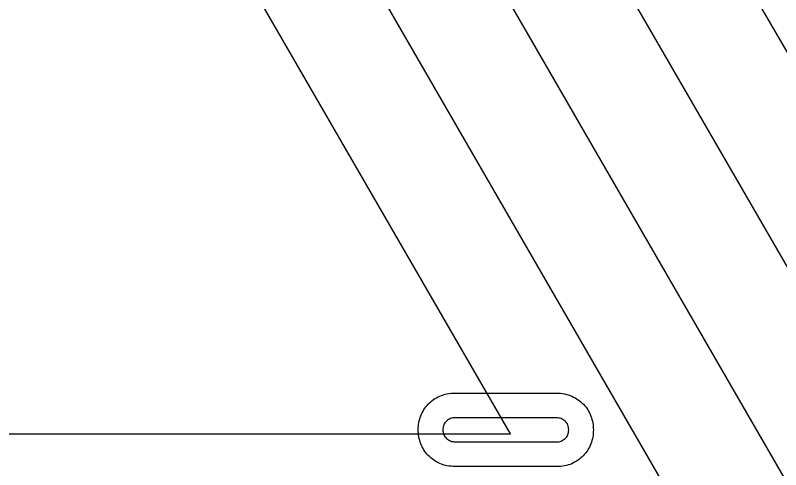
# Model space of a CAD drawing. Header units: millimetres. Extents: x 0 to 736, y 0 to 580.
# Drawn here: x 277.23 to 312.77, y 18.33 to 39.44 of the extents above; entities that cross this region are included whole.
import ezdxf

# ---------------------------------------------------------------- set-up
doc = ezdxf.new("R2010")
doc.units = ezdxf.units.MM
doc.layers.get('0').update_dxf_attribs({"linetype": 'CONTINUOUS'})

msp = doc.modelspace()

# ---------------------------------------------------------------- linework, layer by layer
for p, q in [((297.66, 21.89), (302.357, 21.886)), ((302.356, 20.74), (297.659, 20.743)), ((297.659, 19.62), (302.355, 19.616)), ((302.354, 18.47), (297.658, 18.474))]:
    msp.add_line(p, q)
for points in [[(334.863, 0), (0, 580), (0, 0)], [(326.203, 5), (5, 5), (5, 561.34)], [(317.543, 10), (10, 542.679), (10, 10)], [(308.882, 15), (15, 524.019), (15, 15)], [(300.222, 20), (20, 505.359), (20, 20)]]:
    msp.add_lwpolyline(points, close=True)
for points, knots in [([(296.402, 21.374), (296.481, 21.448), (296.642, 21.6), (296.84, 21.695), (296.941, 21.744)], [0, 0, 0, 0, 0.03247873, 0.06579218, 0.06579218, 0.06579218, 0.06579218]), ([(296.941, 21.744), (297.052, 21.787), (297.284, 21.875), (297.532, 21.885), (297.66, 21.89)], [0, 0, 0, 0, 0.03544342, 0.0738198, 0.0738198, 0.0738198, 0.0738198]), ([(302.357, 21.886), (302.486, 21.881), (302.734, 21.871), (302.965, 21.782), (303.076, 21.739)], [0, 0, 0, 0, 0.03837635, 0.07381974, 0.07381974, 0.07381974, 0.07381974]), ([(303.076, 21.739), (303.177, 21.69), (303.375, 21.594), (303.536, 21.443), (303.615, 21.368)], [0, 0, 0, 0, 0.03331348, 0.06579223, 0.06579223, 0.06579223, 0.06579223]), ([(296.064, 20.823), (296.106, 20.925), (296.189, 21.126), (296.331, 21.291), (296.402, 21.374)], [0, 0, 0, 0, 0.03266764, 0.06491724, 0.06491724, 0.06491724, 0.06491724]), ([(303.615, 21.368), (303.686, 21.285), (303.829, 21.119), (303.918, 20.918), (303.963, 20.817)], [0, 0, 0, 0, 0.03242164, 0.06546032, 0.06546032, 0.06546032, 0.06546032]), ([(295.94, 20.183), (295.945, 20.294), (295.955, 20.513), (296.028, 20.72), (296.064, 20.823)], [0, 0, 0, 0, 0.0330101, 0.06553868, 0.06553868, 0.06553868, 0.06553868]), ([(297.659, 20.743), (297.582, 20.738), (297.43, 20.727), (297.312, 20.632), (297.255, 20.586)], [0, 0, 0, 0, 0.02281343, 0.04431646, 0.04431646, 0.04431646, 0.04431646]), ([(302.772, 20.582), (302.711, 20.628), (302.589, 20.722), (302.435, 20.734), (302.356, 20.74)], [0, 0, 0, 0, 0.02221239, 0.0453025, 0.0453025, 0.0453025, 0.0453025]), ([(303.963, 20.817), (303.996, 20.714), (304.062, 20.505), (304.07, 20.287), (304.075, 20.177)], [0, 0, 0, 0, 0.03229855, 0.06528354, 0.06528354, 0.06528354, 0.06528354]), ([(297.255, 20.586), (297.206, 20.53), (297.105, 20.413), (297.092, 20.26), (297.086, 20.182)], [0, 0, 0, 0, 0.02197659, 0.0448401, 0.0448401, 0.0448401, 0.0448401]), ([(302.929, 20.177), (302.923, 20.255), (302.912, 20.406), (302.817, 20.525), (302.772, 20.582)], [0, 0, 0, 0, 0.02281341, 0.04431634, 0.04431634, 0.04431634, 0.04431634]), ([(296.063, 19.531), (296.027, 19.637), (295.955, 19.848), (295.945, 20.072), (295.94, 20.183)], [0, 0, 0, 0, 0.0333372, 0.06662693, 0.06662693, 0.06662693, 0.06662693]), ([(297.086, 20.182), (297.092, 20.104), (297.105, 19.951), (297.205, 19.834), (297.254, 19.777)], [0, 0, 0, 0, 0.02286357, 0.0448402, 0.0448402, 0.0448402, 0.0448402]), ([(302.771, 19.773), (302.817, 19.83), (302.912, 19.948), (302.923, 20.1), (302.929, 20.177)], [0, 0, 0, 0, 0.02150303, 0.04431644, 0.04431644, 0.04431644, 0.04431644]), ([(304.075, 20.177), (304.07, 20.065), (304.061, 19.843), (303.995, 19.631), (303.962, 19.525)], [0, 0, 0, 0, 0.0332649, 0.06637762, 0.06637762, 0.06637762, 0.06637762]), ([(297.254, 19.777), (297.311, 19.732), (297.43, 19.637), (297.581, 19.626), (297.659, 19.62)], [0, 0, 0, 0, 0.02150297, 0.04431639, 0.04431639, 0.04431639, 0.04431639]), ([(302.355, 19.616), (302.434, 19.622), (302.588, 19.634), (302.711, 19.727), (302.771, 19.773)], [0, 0, 0, 0, 0.02309011, 0.04530246, 0.04530246, 0.04530246, 0.04530246]), ([(296.4, 18.992), (296.329, 19.073), (296.19, 19.236), (296.105, 19.433), (296.063, 19.531)], [0, 0, 0, 0, 0.0320274, 0.06393637, 0.06393637, 0.06393637, 0.06393637]), ([(303.962, 19.525), (303.916, 19.427), (303.826, 19.231), (303.684, 19.067), (303.613, 18.986)], [0, 0, 0, 0, 0.03228873, 0.06448935, 0.06448935, 0.06448935, 0.06448935]), ([(296.939, 18.609), (296.838, 18.661), (296.64, 18.763), (296.479, 18.916), (296.4, 18.992)], [0, 0, 0, 0, 0.03372656, 0.06638821, 0.06638821, 0.06638821, 0.06638821]), ([(303.613, 18.986), (303.534, 18.911), (303.372, 18.758), (303.174, 18.656), (303.073, 18.604)], [0, 0, 0, 0, 0.03266167, 0.06638826, 0.06638826, 0.06638826, 0.06638826]), ([(297.658, 18.474), (297.529, 18.478), (297.282, 18.487), (297.05, 18.57), (296.939, 18.609)], [0, 0, 0, 0, 0.03835068, 0.07354275, 0.07354275, 0.07354275, 0.07354275]), ([(303.073, 18.604), (302.962, 18.565), (302.73, 18.483), (302.483, 18.475), (302.354, 18.47)], [0, 0, 0, 0, 0.03519211, 0.07354269, 0.07354269, 0.07354269, 0.07354269])]:
    msp.add_open_spline(points, degree=3, knots=knots)

doc.saveas('drawing.dxf')
